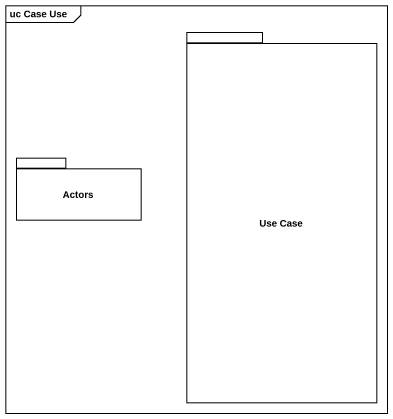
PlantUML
@startuml
mainframe uc Case Use
package "Use Case" as Use_Case {
}
package Actors {
}
@enduml
